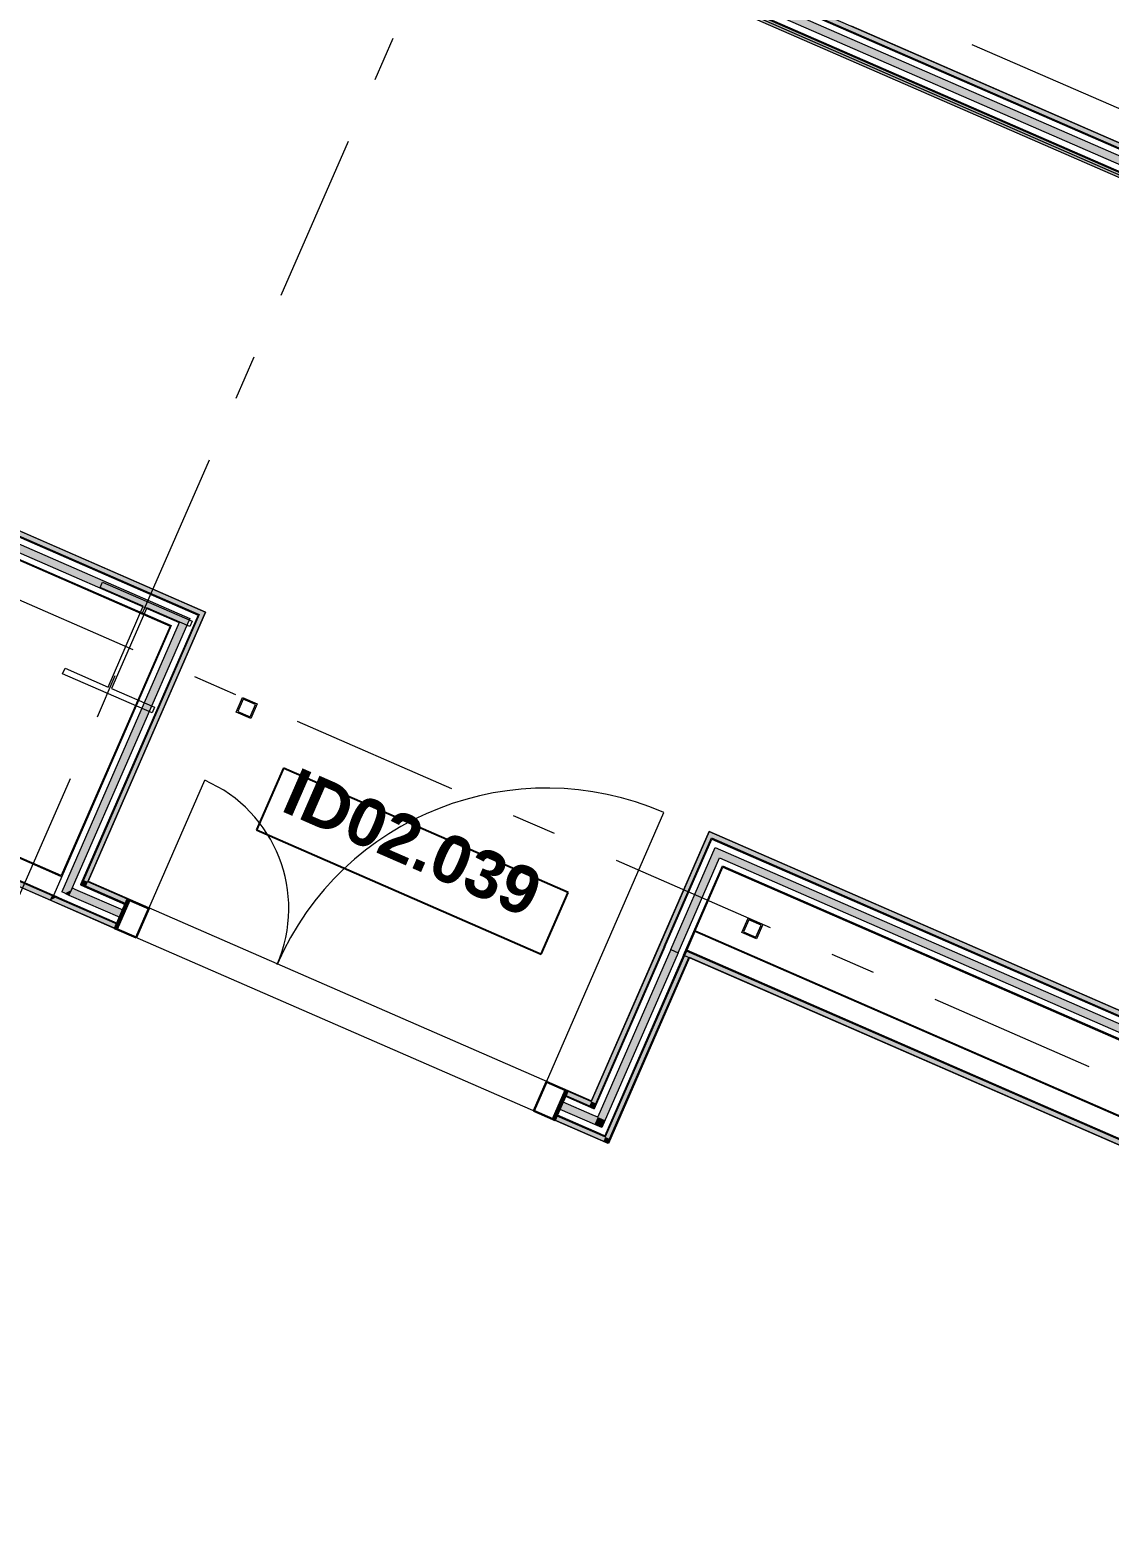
# Model space of a CAD drawing. Header units: millimetres. Extents: x -50172 to 90294, y -80883 to 956680.
# Drawn here: x -503 to 2893, y -39328 to -34646 of the extents above; entities that cross this region are included whole.
import ezdxf
from ezdxf.enums import TextEntityAlignment as Align

# ---------------------------------------------------------------- set-up
doc = ezdxf.new("R2010")
doc.units = ezdxf.units.MM
doc.header["$MEASUREMENT"] = 0
doc.linetypes.add('Double Dashed', pattern=[1093.611073, 529.166651, -211.666656, 141.111112, -211.666656])
for name, color, linetype in [('A-25-M_Wall_Int', 7, 'Continuous'), ('COLUMN.IFC Import', 7, 'Continuous'), ('New_A-05-M_Gross_Int_Circulation', 7, 'Continuous'), ('New_A-15-MG_Structural_Grid_Phase_2', 7, 'Continuous'), ('New_A-25-M_Wall_Int', 7, 'Continuous'), ('New_A-35-M_FFE-Zone', 7, 'Continuous'), ('New_ArchiCAD Door Markers', 7, 'Continuous'), ('New_ArchiCAD Doors', 7, 'Continuous')]:
    doc.layers.add(name, color=color, linetype=linetype)
for name, color, linetype, lineweight in [('A-25-M_Wall_Int_Pen_No__1', 7, 'Continuous', 13), ('COLUMN.IFC Import_Pen_No__2', 8, 'Continuous', 15), ('New_A-25-M_Wall_Int_Pen_No__1', 7, 'Continuous', 13), ('New_ArchiCAD Door Markers_Pen_No__1', 7, 'Continuous', 13), ('New_ArchiCAD Door Markers_Pen_No__5', 7, 'Continuous', 25), ('New_ArchiCAD Doors_Pen_No__1', 7, 'Continuous', 13), ('New_ArchiCAD Zone Stamps_Pen_No__9', 7, 'Continuous', 13)]:
    doc.layers.add(name, color=color, linetype=linetype, lineweight=lineweight)
for name, color, linetype, lineweight, true_color in [('A-25-M_Wall_Int_Pen_No__107', 7, 'Continuous', 15, 0xa6a6a6), ('New_A-05-M_Gross_Int_Circulation_Pen_No__74', 7, 'Continuous', 20, 0x606060), ('New_A-15-MG_Structural_Grid_Phase_2_Pen_No__222', 7, 'Continuous', 13, 0x65af33), ('New_A-25-M_Wall_Int_Pen_No__107', 7, 'Continuous', 15, 0xa6a6a6), ('New_A-35-M_FFE-Zone_Pen_No__74', 7, 'Continuous', 20, 0x606060), ('New_ArchiCAD Doors_Pen_No__43', 7, 'Continuous', 30, 0x444444), ('New_ArchiCAD Doors_Pen_No__63', 7, 'Continuous', 20, 0x606060)]:
    doc.layers.add(name, color=color, linetype=linetype, lineweight=lineweight, true_color=true_color)
doc.styles.add('GENERATED_STYLE_1', font='')
doc.styles.add('GENERATED_STYLE_2', font='')
doc.styles.add('GENERATED_STYLE_3', font='')
doc.styles.add('GENERATED_STYLE_4', font='')
doc.styles.get('GENERATED_STYLE_1').set_extended_font_data('Swis721 BT', bold=True)
doc.styles.get('GENERATED_STYLE_2').set_extended_font_data('Arial', bold=True)
doc.styles.get('GENERATED_STYLE_3').set_extended_font_data('Arial')
doc.styles.get('GENERATED_STYLE_4').set_extended_font_data('Swis721 BT')

# ---------------------------------------------------------------- blocks, each defined once
blk = doc.blocks.new('Pooled Computer Lab_INB 2305_14_1', base_point=(6365.2, -45053))
at = {"layer": 'New_A-35-M_FFE-Zone_Pen_No__74', "linetype": 'Continuous'}
for p, q in [((1317.3, -38149.4), (-927.2, -37170.7)), ((1572.2, -37564.8), (1317.3, -38149.4)), ((5219.9, -39155.3), (1572.2, -37564.8))]:
    blk.add_line(p, q, dxfattribs=at)
at = {"layer": 'New_ArchiCAD Zone Stamps_Pen_No__9'}
for tag, height, style, p in [('ROOM_NAME', 250, 'GENERATED_STYLE_2', (5192, -43344.9)), ('zoneNameLine2', 250, 'GENERATED_STYLE_2', (5003.5, -43777.1)), ('ROOM_NUMBER', 200, 'GENERATED_STYLE_3', (4815.1, -44197.8)), ('measuredAreaCode', 200, 'GENERATED_STYLE_3', (4658.1, -44557.9)), ('DUMMY_649', 200, 'GENERATED_STYLE_3', (4965.5, -44691.9)), ('DUMMY_650', 200, 'GENERATED_STYLE_3', (5594.6, -44966.3)), ('DUMMY_651', 133.3, 'GENERATED_STYLE_3', (5873.9, -45072.8))]:
    blk.add_attdef(tag, text='', height=height, rotation=336.4404, dxfattribs=dict(at, style=style)).set_placement(p, align=Align.TOP_LEFT)
blk = doc.blocks.new('Corridor 01- Second_INB 2350_15_1', base_point=(8528.9, -39020.1))
at = {"layer": 'New_A-05-M_Gross_Int_Circulation_Pen_No__74', "linetype": 'Continuous'}
for p, q in [((15105.3, -40414), (-6217.1, -31116.4)), ((-703.6, -36149), (50.4, -36477.8)), ((50.4, -36477.8), (-104.7, -36833.5)), ((-104.7, -36833.5), (-318.9, -37324.7)), ((1264.5, -38015.2), (1633.9, -37168.2)), ((1633.9, -37168.2), (14142.3, -42622.5)), ((-318.9, -37324.7), (1264.5, -38015.2))]:
    blk.add_line(p, q, dxfattribs=at)
at = {"layer": 'New_ArchiCAD Zone Stamps_Pen_No__9'}
for tag, height, style, p in [('ROOM_NAME', 250, 'GENERATED_STYLE_2', (7477.6, -37365.2)), ('zoneNameLine2', 250, 'GENERATED_STYLE_2', (7289.2, -37797.4)), ('ROOM_NUMBER', 200, 'GENERATED_STYLE_3', (7100.8, -38218.1)), ('measuredAreaCode', 200, 'GENERATED_STYLE_3', (6943.7, -38578.2)), ('ROOM_HOLES_PRM', 200, 'GENERATED_STYLE_3', (7251.1, -38712.2)), ('DUMMY_649', 200, 'GENERATED_STYLE_3', (7740.5, -38925.6)), ('DUMMY_650', 133.3, 'GENERATED_STYLE_3', (8019.8, -39032.1))]:
    blk.add_attdef(tag, text='', height=height, rotation=336.4404, dxfattribs=dict(at, style=style)).set_placement(p, align=Align.TOP_LEFT)
blk = doc.blocks.new('Research Area_ member of academic staff_INB 2306_16_1', base_point=(5896.8, -30607.2))
at = {"layer": 'New_A-35-M_FFE-Zone_Pen_No__74', "linetype": 'Continuous'}
blk.add_line((2081.4, -34633.8), (5913.2, -36304.7), dxfattribs=at)
at = {"layer": 'New_ArchiCAD Zone Stamps_Pen_No__9'}
for tag, height, style, p in [('zoneNameLine2', 250, 'GENERATED_STYLE_2', (4497, -33436.6)), ('ROOM_NAME', 250, 'GENERATED_STYLE_2', (4064.8, -33248.1)), ('DUMMY_650', 200, 'GENERATED_STYLE_3', (5636.6, -32973.9)), ('measuredAreaCode', 200, 'GENERATED_STYLE_3', (5289.2, -33770.6)), ('ROOM_NUMBER', 200, 'GENERATED_STYLE_3', (4929.1, -33613.6)), ('DUMMY_651', 133.3, 'GENERATED_STYLE_3', (5758.4, -32679.3)), ('DUMMY_649', 200, 'GENERATED_STYLE_3', (5423.2, -33463.2))]:
    blk.add_attdef(tag, text='', height=height, rotation=66.4404, dxfattribs=dict(at, style=style)).set_placement(p, align=Align.TOP_LEFT)
blk = doc.blocks.new('*X485')
at = {"layer": 'New_A-25-M_Wall_Int_Pen_No__107', "linetype": 'Continuous'}
blk.add_hatch(color=256, dxfattribs=at).paths.add_polyline_path([(-87.6, -33728.5), (-97.6, -33751.5), (3986.2, -35532.2), (3996.2, -35509.3)])
blk = doc.blocks.new('Wall_125_1', base_point=(-6271.7, -30991.6))
at = {"layer": 'New_A-25-M_Wall_Int_Pen_No__107', "linetype": 'Continuous', "lineweight": 0, "true_color": 0x535353}
for points in [[(-78.8, -33708.4), (-80, -33711.1), (4003.8, -35491.9), (4005, -35489.1)], [(-105.6, -33769.8), (-106.8, -33772.5), (3977, -35553.3), (3978.2, -35550.5)]]:
    blk.add_hatch(color=251, dxfattribs=at).paths.add_polyline_path(points)
at = {"layer": 'New_A-25-M_Wall_Int_Pen_No__107', "linetype": 'Continuous'}
for points in [[(-106.8, -33772.5), (-112.8, -33786.3), (3971, -35567), (3977, -35553.3)], [(1350.6, -34315.3), (1344.6, -34329.1), (4005, -35489.1), (4011, -35475.4)]]:
    blk.add_hatch(color=256, dxfattribs=at).paths.add_polyline_path(points)
at = {"layer": 'New_A-25-M_Wall_Int_Pen_No__1', "linetype": 'Continuous'}
for p, q in [((-80, -33711.1), (4003.8, -35491.9)), ((-97.6, -33751.5), (3986.2, -35532.2)), ((-87.6, -33728.5), (3996.2, -35509.3)), ((-106.8, -33772.5), (3977, -35553.3)), ((-105.6, -33769.8), (3978.2, -35550.5)), ((1344.6, -34329.1), (4005, -35489.1))]:
    blk.add_line(p, q, dxfattribs=at)
at = {"layer": 'New_A-25-M_Wall_Int_Pen_No__1', "linetype": 'Continuous', "flags": 128}
for points in [[(-112.8, -33786.3), (3971, -35567)], [(4011, -35475.4), (1350.6, -34315.3)]]:
    blk.add_lwpolyline(points, dxfattribs=at)
at = {"layer": 'New_A-25-M_Wall_Int', "color": 250, "lineweight": 50, "true_color": 0x2a2a2a}
blk.add_blockref('*X485', (0, 0), dxfattribs=at)
blk = doc.blocks.new('*X554')
at = {"layer": 'New_A-25-M_Wall_Int_Pen_No__107', "linetype": 'Continuous'}
blk.add_hatch(color=256, dxfattribs=at).paths.add_polyline_path([(-372.4, -37352.4), (-392.8, -37362.3), (-379.3, -37368.2)])
blk = doc.blocks.new('*X555')
at = {"layer": 'New_A-25-M_Wall_Int_Pen_No__107', "linetype": 'Continuous'}
blk.add_hatch(color=256, dxfattribs=at).paths.add_polyline_path([(-379.3, -37368.2), (-219.7, -37437.8), (-209.7, -37414.9), (-363.3, -37347.9), (-372.4, -37352.4)])
blk = doc.blocks.new('*X556')
at = {"layer": 'New_A-25-M_Wall_Int_Pen_No__107', "linetype": 'Continuous'}
blk.add_hatch(color=256, dxfattribs=at).paths.add_polyline_path([(1164.5, -38041.4), (1273.8, -38089), (1283.4, -38067), (1282.9, -38065.7), (1174.5, -38018.5)])
blk = doc.blocks.new('*X557')
at = {"layer": 'New_A-25-M_Wall_Int_Pen_No__107', "linetype": 'Continuous'}
blk.add_hatch(color=256, dxfattribs=at).paths.add_polyline_path([(1273.8, -38089), (1295.8, -38098.6), (1283.4, -38067)])
blk = doc.blocks.new('Double Door Asymmetric 19_11')
at = {"layer": 'New_ArchiCAD Doors_Pen_No__1', "linetype": 'Continuous'}
for p, q in [((-755, 0), (-755, -15)), ((755, 0), (755, -15)), ((-755, -15), (-755, -18)), ((-755, -18), (-755, -37)), ((-755, -37), (-755, -62)), ((755, -15), (755, -18)), ((755, -18), (755, -37)), ((755, -37), (755, -62)), ((-755, -62), (-755, -82)), ((-755, -82), (-755, -85)), ((-755, -85), (-755, -100)), ((755, -62), (755, -82)), ((755, -82), (755, -85)), ((755, -85), (755, -100))]:
    blk.add_line(p, q, dxfattribs=at)
at = {"layer": 'New_ArchiCAD Doors_Pen_No__43', "linetype": 'Continuous'}
for p, q in [((-748, 0), (-755, 0)), ((-755, 0), (-755, -100)), ((-682, 0), (-748, 0)), ((-748, 0), (-748, -100)), ((-682, -100), (-682, 0)), ((748, 0), (682, 0)), ((682, 0), (682, -100)), ((748, 0), (755, 0)), ((748, -100), (748, 0)), ((755, 0), (755, -100)), ((-748, -100), (-755, -100)), ((-748, -100), (-682, -100)), ((682, -100), (748, -100)), ((748, -100), (755, -100))]:
    blk.add_line(p, q, dxfattribs=at)
at = {"layer": 'New_ArchiCAD Doors_Pen_No__63', "linetype": 'Continuous'}
for p, q in [((682, 0), (682, 924)), ((-682, 0), (-682, 440))]:
    blk.add_line(p, q, dxfattribs=at)
for centre, radius, start, end in [((682, 0), 924, 90, 180), ((-682, 0), 440, 0, 90)]:
    blk.add_arc(centre, radius, start, end, dxfattribs=at)
blk = doc.blocks.new('Door Stamp 17_19')
at = {"layer": 'New_ArchiCAD Door Markers_Pen_No__5', "linetype": 'Continuous'}
for p, q in [((470.6, -461.8), (-506.5, -461.8)), ((-506.5, -461.8), (-506.5, -673.5)), ((470.6, -461.8), (-506.5, -461.8)), ((470.6, -673.5), (470.6, -461.8)), ((-506.5, -673.5), (470.6, -673.5))]:
    blk.add_line(p, q, dxfattribs=at)
at = {"layer": 'New_ArchiCAD Door Markers_Pen_No__1', "style": 'GENERATED_STYLE_1'}
blk.add_attdef('AC_WIDO_ID', text='', height=150, rotation=180, dxfattribs=at).set_placement((411.8, -417), align=Align.BOTTOM_LEFT)
blk = doc.blocks.new('Wall_160_1', base_point=(1223.8, -38108.7))
at = {"layer": 'New_A-25-M_Wall_Int_Pen_No__107', "linetype": 'Continuous', "lineweight": 0, "true_color": 0x535353}
for points in [[(-340.5, -37336.7), (-340.9, -37336.9), (-340.6, -37337.1)], [(-340.6, -37337.1), (-202.1, -37397.5), (-200.9, -37394.7), (-337.4, -37335.2), (-340.5, -37336.7)], [(-416.4, -37373.9), (-419.9, -37375.6), (-228.9, -37458.9), (-227.7, -37456.2)], [(1183.3, -37998.3), (1182.1, -38001), (1270.3, -38039.5), (1271.5, -38036.8)], [(1155.3, -38062.5), (1304.9, -38127.7), (1306.1, -38125), (1156.5, -38059.7)], [(1270.3, -38039.5), (1273, -38040.7), (1271.5, -38036.8)], [(1304.9, -38127.7), (1307.7, -38128.9), (1306.1, -38125)]]:
    blk.add_hatch(color=251, dxfattribs=at).paths.add_polyline_path(points)
at = {"layer": 'New_A-25-M_Wall_Int_Pen_No__107', "linetype": 'Continuous'}
for points in [[(-319.7, -37326.6), (-337.4, -37335.2), (-325.7, -37340.3)], [(-319.7, -37326.6), (-325.7, -37340.3), (-200.9, -37394.7), (-194.9, -37381)], [(-437.6, -37384.3), (-234.8, -37472.7), (-228.9, -37458.9), (-419.9, -37375.6)], [(1189.3, -37984.5), (1183.3, -37998.3), (1257.7, -38030.8), (1263.7, -38017)], [(1257.7, -38030.8), (1271.5, -38036.8), (1263.7, -38017)], [(1155.3, -38062.5), (1149.3, -38076.2), (1301.7, -38142.7), (1307.7, -38128.9)], [(1301.7, -38142.7), (1315.4, -38148.6), (1307.7, -38128.9)]]:
    blk.add_hatch(color=256, dxfattribs=at).paths.add_polyline_path(points)
at = {"layer": 'New_A-25-M_Wall_Int_Pen_No__1', "linetype": 'Continuous'}
for p, q in [((-392.8, -37362.3), (-379.3, -37368.2)), ((-372.4, -37352.4), (-379.3, -37368.2)), ((-363.3, -37347.9), (-351, -37353.3)), ((-351, -37353.3), (-209.7, -37414.9)), ((-340.9, -37336.9), (-340.6, -37337.1)), ((-340.6, -37337.1), (-202.1, -37397.5)), ((-337.4, -37335.2), (-325.7, -37340.3)), ((-325.7, -37340.3), (-200.9, -37394.7)), ((-419.9, -37375.6), (-228.9, -37458.9)), ((-416.4, -37373.9), (-410.2, -37376.5)), ((-410.2, -37376.5), (-227.7, -37456.2)), ((-379.3, -37368.2), (-219.7, -37437.8)), ((-202.1, -37397.5), (-209.7, -37414.9)), ((-200.9, -37394.7), (-202.1, -37397.5)), ((-194.9, -37381), (-200.9, -37394.7)), ((-228.9, -37458.9), (-234.8, -37472.7)), ((-227.7, -37456.2), (-228.9, -37458.9)), ((-219.7, -37437.8), (-227.7, -37456.2)), ((-209.7, -37414.9), (-219.7, -37437.8)), ((1174.5, -38018.5), (1164.5, -38041.4)), ((1182.1, -38001), (1174.5, -38018.5)), ((1174.5, -38018.5), (1265.4, -38058.1)), ((1183.3, -37998.3), (1182.1, -38001)), ((1182.1, -38001), (1270.3, -38039.5)), ((1189.3, -37984.5), (1183.3, -37998.3)), ((1183.3, -37998.3), (1257.7, -38030.8)), ((1155.3, -38062.5), (1149.3, -38076.2)), ((1156.5, -38059.7), (1155.3, -38062.5)), ((1155.3, -38062.5), (1304.9, -38127.7)), ((1164.5, -38041.4), (1156.5, -38059.7)), ((1156.5, -38059.7), (1288.7, -38117.4)), ((1164.5, -38041.4), (1273.8, -38089)), ((1257.7, -38030.8), (1271.5, -38036.8)), ((1265.4, -38058.1), (1282.9, -38065.7)), ((1270.3, -38039.5), (1273, -38040.7)), ((1273.8, -38089), (1295.8, -38098.6)), ((1288.7, -38117.4), (1306.1, -38125)), ((1304.9, -38127.7), (1307.7, -38128.9))]:
    blk.add_line(p, q, dxfattribs=at)
at = {"layer": 'New_A-25-M_Wall_Int_Pen_No__1', "linetype": 'Continuous', "flags": 128}
for points in [[(-194.9, -37381), (-319.7, -37326.6)], [(-437.6, -37384.3), (-234.8, -37472.7)], [(1263.7, -38017), (1189.3, -37984.5)], [(1149.3, -38076.2), (1315.4, -38148.6)]]:
    blk.add_lwpolyline(points, dxfattribs=at)
at = {"layer": 'New_A-25-M_Wall_Int', "color": 250, "lineweight": 50, "true_color": 0x2a2a2a}
for name in ['*X554', '*X555', '*X556', '*X557']:
    blk.add_blockref(name, (0, 0), dxfattribs=at)
at = {"layer": 'New_ArchiCAD Door Markers'}
ref = blk.add_blockref('Door Stamp 17_19', (457.2, -37774.4), dxfattribs=dict(at, rotation=156.4404115839911))
ref.add_attrib('AC_WIDO_ID', 'ID02.039', dxfattribs={"layer": 'New_ArchiCAD Door Markers_Pen_No__1', "color": 7, "height": 150, "rotation": 336.4404, "style": 'GENERATED_STYLE_1'}).set_placement((264.4, -37142.4), align=Align.BOTTOM_LEFT)
at = {"layer": 'New_ArchiCAD Doors', "color": 251, "linetype": 'Continuous', "lineweight": 20, "true_color": 0x606060, "zscale": 1000, "rotation": 336.4404115839911}
blk.add_blockref('Double Door Asymmetric 19_11', (497.2, -37682.8), dxfattribs=at)
blk = doc.blocks.new('*X560')
at = {"layer": 'New_A-25-M_Wall_Int_Pen_No__107', "linetype": 'Continuous'}
blk.add_hatch(color=256, dxfattribs=at).paths.add_polyline_path([(1282.9, -38065.7), (1283.4, -38067), (1283.8, -38066.1)])
blk = doc.blocks.new('*X561')
at = {"layer": 'New_A-25-M_Wall_Int_Pen_No__107', "linetype": 'Continuous'}
blk.add_hatch(color=256, dxfattribs=at).paths.add_polyline_path([(1306.7, -38076.1), (1536.5, -37549.2), (1513.5, -37539.2), (1283.8, -38066.1)])
blk = doc.blocks.new('*X562')
at = {"layer": 'New_A-25-M_Wall_Int_Pen_No__107', "linetype": 'Continuous'}
blk.add_hatch(color=256, dxfattribs=at).paths.add_polyline_path([(1296.7, -38099), (1306.7, -38076.1), (1283.8, -38066.1), (1283.4, -38067), (1295.8, -38098.6)])
blk = doc.blocks.new('Wall_161_1', base_point=(1223.8, -38108.7))
at = {"layer": 'New_A-25-M_Wall_Int_Pen_No__107', "linetype": 'Continuous'}
for points in [[(1277.5, -38023), (1492.5, -37530), (1478.7, -37524), (1263.7, -38017)], [(1321.4, -38134.9), (1570.4, -37564), (1556.6, -37558), (1307.7, -38128.9)], [(1277.5, -38023), (1263.7, -38017), (1271.5, -38036.8)], [(1321.4, -38134.9), (1307.7, -38128.9), (1315.4, -38148.6)]]:
    blk.add_hatch(color=256, dxfattribs=at).paths.add_polyline_path(points)
at = {"layer": 'New_A-25-M_Wall_Int_Pen_No__107', "linetype": 'Continuous', "lineweight": 0, "true_color": 0x535353}
for points in [[(1274.2, -38038), (1495.2, -37531.2), (1492.5, -37530), (1271.5, -38036.8)], [(1308.9, -38126.2), (1556.6, -37558), (1553.9, -37556.8), (1306.1, -38125)], [(1274.2, -38038), (1271.5, -38036.8), (1273, -38040.7)], [(1308.9, -38126.2), (1306.1, -38125), (1307.7, -38128.9)]]:
    blk.add_hatch(color=251, dxfattribs=at).paths.add_polyline_path(points)
at = {"layer": 'New_A-25-M_Wall_Int_Pen_No__1', "linetype": 'Continuous'}
for p, q in [((1492.5, -37530), (1271.5, -38036.8)), ((1495.2, -37531.2), (1273, -38040.7)), ((1513.5, -37539.2), (1283.8, -38066.1)), ((1536.5, -37549.2), (1296.7, -38099)), ((1553.9, -37556.8), (1306.1, -38125)), ((1556.6, -37558), (1307.7, -38128.9)), ((1283.8, -38066.1), (1282.9, -38065.7)), ((1296.7, -38099), (1295.8, -38098.6))]:
    blk.add_line(p, q, dxfattribs=at)
at = {"layer": 'New_A-25-M_Wall_Int_Pen_No__1', "linetype": 'Continuous', "flags": 128}
for points in [[(1478.7, -37524), (1263.7, -38017)], [(1513.5, -37539.2), (1536.5, -37549.2)], [(1321.4, -38134.9), (1570.4, -37564)], [(1556.6, -37558), (1570.4, -37564)], [(1315.4, -38148.6), (1321.4, -38134.9)]]:
    blk.add_lwpolyline(points, dxfattribs=at)
at = {"layer": 'New_A-25-M_Wall_Int', "color": 250, "lineweight": 50, "true_color": 0x2a2a2a}
for name in ['*X561', '*X560', '*X562']:
    blk.add_blockref(name, (0, 0), dxfattribs=at)
blk = doc.blocks.new('*X627')
at = {"layer": 'New_A-25-M_Wall_Int_Pen_No__107', "linetype": 'Continuous'}
blk.add_hatch(color=256, dxfattribs=at).paths.add_polyline_path([(-392.8, -37362.3), (-372.4, -37352.4), (0.4, -36497.4), (-32.5, -36510.3), (-402.2, -37358.2)])
blk = doc.blocks.new('*X628')
at = {"layer": 'New_A-25-M_Wall_Int_Pen_No__107', "linetype": 'Continuous'}
blk.add_hatch(color=256, dxfattribs=at).paths.add_polyline_path([(-369.3, -37345.3), (-372.4, -37352.4), (-363.3, -37347.9)])
blk = doc.blocks.new('Wall_217_1', base_point=(50.4, -36477.8))
at = {"layer": 'A-25-M_Wall_Int_Pen_No__107', "linetype": 'Continuous', "lineweight": 0, "true_color": 0x535353}
for points in [[(-402, -37310.3), (-400.8, -37307.5), (-403.6, -37306.3), (-404.8, -37309.1)], [(-428.8, -37371.7), (-427.6, -37369), (-430.4, -37367.8), (-431.6, -37370.5)]]:
    blk.add_hatch(color=251, dxfattribs=at).paths.add_polyline_path(points)
at = {"layer": 'New_A-25-M_Wall_Int_Pen_No__107', "linetype": 'Continuous', "lineweight": 0, "true_color": 0x535353}
for points in [[(-400.8, -37307.5), (-57.5, -36520.1), (-61.5, -36521.7), (-403.6, -37306.3)], [(-339.4, -37334.3), (30.7, -36485.5), (26.7, -36487.1), (-342.2, -37333.1)], [(-340.9, -37336.9), (-340.5, -37336.7), (-339.4, -37334.3), (-342.2, -37333.1), (-343.4, -37335.9)], [(-339.4, -37334.3), (-340.5, -37336.7), (-337.4, -37335.2)], [(-419.9, -37375.6), (-416.4, -37373.9), (-427.6, -37369), (-428.8, -37371.7)]]:
    blk.add_hatch(color=251, dxfattribs=at).paths.add_polyline_path(points)
at = {"layer": 'New_A-25-M_Wall_Int_Pen_No__107', "linetype": 'Continuous'}
for points in [[(-319.7, -37326.6), (50.4, -36477.8), (30.7, -36485.5), (-333.4, -37320.6)], [(-339.4, -37334.3), (-337.4, -37335.2), (-319.7, -37326.6), (-333.4, -37320.6)], [(-437.6, -37384.3), (-433.4, -37382.2), (-428.8, -37371.7), (-431.6, -37370.5)], [(-428.8, -37371.7), (-433.4, -37382.2), (-419.9, -37375.6)]]:
    blk.add_hatch(color=256, dxfattribs=at).paths.add_polyline_path(points)
at = {"layer": 'A-25-M_Wall_Int_Pen_No__1', "linetype": 'Continuous'}
for p, q in [((-404.8, -37309.1), (-402, -37310.3)), ((-430.4, -37367.8), (-427.6, -37369))]:
    blk.add_line(p, q, dxfattribs=at)
at = {"layer": 'New_A-25-M_Wall_Int_Pen_No__1', "linetype": 'Continuous'}
for p, q in [((-57.5, -36520.1), (-419.6, -37350.6)), ((-32.5, -36510.3), (-402.2, -37358.2)), ((0.4, -36497.4), (-361.7, -37327.9)), ((26.7, -36487.1), (-342.2, -37333.1)), ((30.7, -36485.5), (-333.4, -37320.6)), ((-419.6, -37350.6), (-427.6, -37369)), ((-392.8, -37362.3), (-402.2, -37358.2)), ((-369.3, -37345.3), (-372.4, -37352.4)), ((-361.7, -37327.9), (-369.3, -37345.3)), ((-363.3, -37347.9), (-369.3, -37345.3)), ((-342.2, -37333.1), (-343.4, -37335.9)), ((-340.9, -37336.9), (-343.4, -37335.9)), ((-333.4, -37320.6), (-339.4, -37334.3)), ((-337.4, -37335.2), (-339.4, -37334.3)), ((-428.8, -37371.7), (-431.6, -37370.5)), ((-419.9, -37375.6), (-428.8, -37371.7)), ((-416.4, -37373.9), (-427.6, -37369))]:
    blk.add_line(p, q, dxfattribs=at)
at = {"layer": 'New_A-25-M_Wall_Int_Pen_No__1', "linetype": 'Continuous', "flags": 128}
for points in [[(-61.5, -36521.7), (-403.6, -37306.3)], [(-319.7, -37326.6), (50.4, -36477.8)], [(-437.6, -37384.3), (-431.6, -37370.5)]]:
    blk.add_lwpolyline(points, dxfattribs=at)
at = {"layer": 'New_A-25-M_Wall_Int', "color": 250, "lineweight": 50, "true_color": 0x2a2a2a}
for name in ['*X627', '*X628']:
    blk.add_blockref(name, (0, 0), dxfattribs=at)
blk = doc.blocks.new('Wall_218_1', base_point=(1478.7, -37524))
at = {"layer": 'New_A-25-M_Wall_Int_Pen_No__107', "linetype": 'Continuous', "lineweight": 0, "true_color": 0x535353}
for points in [[(13943.3, -42866.4), (1590.6, -37480.1), (1589.4, -37482.8), (13942.1, -42869.2)], [(13916.5, -42927.8), (1563.8, -37541.5), (1562.6, -37544.2), (13915.3, -42930.6)]]:
    blk.add_hatch(color=251, dxfattribs=at).paths.add_polyline_path(points)
at = {"layer": 'New_A-25-M_Wall_Int_Pen_No__107', "linetype": 'Continuous'}
blk.add_hatch(color=256, dxfattribs=at).paths.add_polyline_path([(13915.3, -42930.6), (1562.6, -37544.2), (1556.6, -37558), (13909.3, -42944.3)])
at = {"layer": 'New_A-25-M_Wall_Int_Pen_No__1', "linetype": 'Continuous'}
for p, q in [((13942.1, -42869.2), (1589.4, -37482.8)), ((13915.3, -42930.6), (1562.6, -37544.2)), ((13916.5, -42927.8), (1563.8, -37541.5))]:
    blk.add_line(p, q, dxfattribs=at)
at = {"layer": 'New_A-25-M_Wall_Int_Pen_No__1', "linetype": 'Continuous', "flags": 128}
for points in [[(1589.4, -37482.8), (1563.8, -37541.5)], [(13943.3, -42866.4), (1590.6, -37480.1)], [(1562.6, -37544.2), (1556.6, -37558)], [(1556.6, -37558), (13909.3, -42944.3)]]:
    blk.add_lwpolyline(points, dxfattribs=at)
blk = doc.blocks.new('*X717')
at = {"layer": 'New_A-25-M_Wall_Int_Pen_No__107', "linetype": 'Continuous'}
blk.add_hatch(color=256, dxfattribs=at).paths.add_polyline_path([(1666.4, -37251.1), (14059.4, -42655.1), (14092.3, -42642.2), (1653.5, -37218.2)])
blk = doc.blocks.new('Wall_274_1', base_point=(1633.9, -37168.2))
at = {"layer": 'New_A-25-M_Wall_Int_Pen_No__107', "linetype": 'Continuous'}
blk.add_hatch(color=256, dxfattribs=at).paths.add_polyline_path([(1641.6, -37187.9), (14122.6, -42630.3), (14142.3, -42622.5), (1633.9, -37168.2)])
at = {"layer": 'New_A-25-M_Wall_Int_Pen_No__107', "linetype": 'Continuous', "lineweight": 0, "true_color": 0x535353}
for points in [[(1643.2, -37191.9), (14118.6, -42631.8), (14122.6, -42630.3), (1641.6, -37187.9)], [(1677.8, -37280.1), (14030.4, -42666.5), (14034.4, -42664.9), (1676.3, -37276.1)]]:
    blk.add_hatch(color=251, dxfattribs=at).paths.add_polyline_path(points)
at = {"layer": 'New_A-25-M_Wall_Int_Pen_No__1', "linetype": 'Continuous'}
for p, q in [((1641.6, -37187.9), (14122.6, -42630.3)), ((1643.2, -37191.9), (14118.6, -42631.8)), ((1653.5, -37218.2), (14092.3, -42642.2)), ((1666.4, -37251.1), (14059.4, -42655.1)), ((1676.3, -37276.1), (14034.4, -42664.9))]:
    blk.add_line(p, q, dxfattribs=at)
at = {"layer": 'New_A-25-M_Wall_Int_Pen_No__1', "linetype": 'Continuous', "flags": 128}
for points in [[(14142.3, -42622.5), (1633.9, -37168.2)], [(1677.8, -37280.1), (14030.4, -42666.5)]]:
    blk.add_lwpolyline(points, dxfattribs=at)
at = {"layer": 'New_A-25-M_Wall_Int', "color": 250, "lineweight": 50, "true_color": 0x2a2a2a}
blk.add_blockref('*X717', (0, 0), dxfattribs=at)
blk = doc.blocks.new('*X719')
at = {"layer": 'New_A-25-M_Wall_Int_Pen_No__107', "linetype": 'Continuous'}
blk.add_hatch(color=256, dxfattribs=at).paths.add_polyline_path([(1536.5, -37549.2), (1666.4, -37251.1), (1653.5, -37218.2), (1513.5, -37539.2)])
blk = doc.blocks.new('Wall_275_1', base_point=(1478.7, -37524))
at = {"layer": 'New_A-25-M_Wall_Int_Pen_No__107', "linetype": 'Continuous'}
blk.add_hatch(color=256, dxfattribs=at).paths.add_polyline_path([(1492.5, -37530), (1641.6, -37187.9), (1633.9, -37168.2), (1478.7, -37524)])
at = {"layer": 'New_A-25-M_Wall_Int_Pen_No__107', "linetype": 'Continuous', "lineweight": 0, "true_color": 0x535353}
for points in [[(1495.2, -37531.2), (1643.2, -37191.9), (1641.6, -37187.9), (1492.5, -37530)], [(1556.6, -37558), (1677.8, -37280.1), (1676.3, -37276.1), (1553.9, -37556.8)]]:
    blk.add_hatch(color=251, dxfattribs=at).paths.add_polyline_path(points)
at = {"layer": 'New_A-25-M_Wall_Int_Pen_No__1', "linetype": 'Continuous'}
for p, q in [((1492.5, -37530), (1641.6, -37187.9)), ((1495.2, -37531.2), (1643.2, -37191.9)), ((1513.5, -37539.2), (1653.5, -37218.2)), ((1536.5, -37549.2), (1666.4, -37251.1)), ((1553.9, -37556.8), (1676.3, -37276.1))]:
    blk.add_line(p, q, dxfattribs=at)
at = {"layer": 'New_A-25-M_Wall_Int_Pen_No__1', "linetype": 'Continuous', "flags": 128}
for points in [[(1633.9, -37168.2), (1478.7, -37524)], [(1590.6, -37480.1), (1677.8, -37280.1)], [(1563.8, -37541.5), (1589.4, -37482.8)], [(1513.5, -37539.2), (1536.5, -37549.2)], [(1556.6, -37558), (1562.6, -37544.2)]]:
    blk.add_lwpolyline(points, dxfattribs=at)
at = {"layer": 'New_A-25-M_Wall_Int', "color": 250, "lineweight": 50, "true_color": 0x2a2a2a}
blk.add_blockref('*X719', (0, 0), dxfattribs=at)
blk = doc.blocks.new('Wall_278_1', base_point=(-359.7, -37418.2))
at = {"layer": 'A-25-M_Wall_Int_Pen_No__107', "linetype": 'Continuous', "lineweight": 0, "true_color": 0x535353}
for points in [[(-403.6, -37306.3), (-923.9, -37079.5), (-925.1, -37082.2), (-404.8, -37309.1)], [(-430.4, -37367.8), (-950.7, -37140.9), (-951.9, -37143.6), (-431.6, -37370.5)]]:
    blk.add_hatch(color=251, dxfattribs=at).paths.add_polyline_path(points)
at = {"layer": 'A-25-M_Wall_Int_Pen_No__107', "linetype": 'Continuous'}
blk.add_hatch(color=256, dxfattribs=at).paths.add_polyline_path([(-431.6, -37370.5), (-951.9, -37143.6), (-957.8, -37157.4), (-437.6, -37384.3)])
at = {"layer": 'A-25-M_Wall_Int_Pen_No__1', "linetype": 'Continuous'}
for p, q in [((-404.8, -37309.1), (-925.1, -37082.2)), ((-431.6, -37370.5), (-951.9, -37143.6)), ((-430.4, -37367.8), (-950.7, -37140.9))]:
    blk.add_line(p, q, dxfattribs=at)
at = {"layer": 'A-25-M_Wall_Int_Pen_No__1', "linetype": 'Continuous', "flags": 128}
for points in [[(-403.6, -37306.3), (-923.9, -37079.5)], [(-957.8, -37157.4), (-437.6, -37384.3)], [(-431.6, -37370.5), (-437.6, -37384.3)]]:
    blk.add_lwpolyline(points, dxfattribs=at)
blk = doc.blocks.new('*X933')
at = {"layer": 'A-25-M_Wall_Int_Pen_No__107', "linetype": 'Continuous'}
blk.add_hatch(color=256, dxfattribs=at).paths.add_polyline_path([(-715, -36212.7), (-32.5, -36510.3), (0.4, -36497.4), (-705, -36189.8)])
blk = doc.blocks.new('Wall_422_1', base_point=(50.4, -36477.8))
at = {"layer": 'A-25-M_Wall_Int_Pen_No__107', "linetype": 'Continuous', "lineweight": 0, "true_color": 0x535353}
for points in [[(-697, -36171.5), (26.7, -36487.1), (30.7, -36485.5), (-695.8, -36168.7)], [(-723.8, -36232.9), (-61.5, -36521.7), (-57.5, -36520.1), (-722.6, -36230.1)]]:
    blk.add_hatch(color=251, dxfattribs=at).paths.add_polyline_path(points)
at = {"layer": 'A-25-M_Wall_Int_Pen_No__107', "linetype": 'Continuous'}
blk.add_hatch(color=256, dxfattribs=at).paths.add_polyline_path([(-695.8, -36168.7), (30.7, -36485.5), (50.4, -36477.8), (-689.8, -36155)])
at = {"layer": 'A-25-M_Wall_Int_Pen_No__1', "linetype": 'Continuous'}
for p, q in [((-705, -36189.8), (0.4, -36497.4)), ((-697, -36171.5), (26.7, -36487.1)), ((-695.8, -36168.7), (30.7, -36485.5)), ((-722.6, -36230.1), (-57.5, -36520.1)), ((-715, -36212.7), (-32.5, -36510.3))]:
    blk.add_line(p, q, dxfattribs=at)
at = {"layer": 'A-25-M_Wall_Int_Pen_No__1', "linetype": 'Continuous', "flags": 128}
for points in [[(-704.6, -36188.9), (-715, -36212.7)], [(50.4, -36477.8), (-689.8, -36155)], [(-723.8, -36232.9), (-61.5, -36521.7)]]:
    blk.add_lwpolyline(points, dxfattribs=at)
at = {"layer": 'A-25-M_Wall_Int', "color": 250, "lineweight": 50, "true_color": 0x2a2a2a}
blk.add_blockref('*X933', (0, 0), dxfattribs=at)
blk = doc.blocks.new('Column 8')
at = {"layer": 'COLUMN.IFC Import_Pen_No__2', "linetype": 'Continuous'}
for p, q in [((-153.7, 157.25), (153.7, 157.25)), ((-153.7, 138.55), (-153.7, 157.25)), ((153.7, 157.25), (153.7, 138.55)), ((-6, 138.55), (-153.7, 138.55)), ((-6, -138.55), (-6, 138.55)), ((6, 138.55), (6, -138.55)), ((153.7, 138.55), (6, 138.55)), ((-153.7, -138.55), (-6, -138.55)), ((-153.7, -157.25), (-153.7, -138.55)), ((6, -138.55), (153.7, -138.55)), ((153.7, -138.55), (153.7, -157.25)), ((153.7, -157.25), (-153.7, -157.25))]:
    blk.add_line(p, q, dxfattribs=at)
blk = doc.blocks.new('Discrete Accessory 621')
at = {"layer": 'COLUMN.IFC Import_Pen_No__2', "linetype": 'Continuous'}
for p, q in [((-25, 25), (25, 25)), ((-25, -25), (-25, 25)), ((-21, 21), (-21, -21)), ((21, 21), (-21, 21)), ((21, -21), (21, 21)), ((25, 25), (25, -25)), ((25, -25), (-25, -25)), ((-21, -21), (21, -21))]:
    blk.add_line(p, q, dxfattribs=at)
blk = doc.blocks.new('Discrete Accessory 622')
at = {"layer": 'COLUMN.IFC Import_Pen_No__2', "linetype": 'Continuous'}
for p, q in [((-25, 25), (25, 25)), ((-25, -25), (-25, 25)), ((-21, 21), (-21, -21)), ((21, 21), (-21, 21)), ((21, -21), (21, 21)), ((25, 25), (25, -25)), ((25, -25), (-25, -25)), ((-21, -21), (21, -21))]:
    blk.add_line(p, q, dxfattribs=at)
blk = doc.blocks.new('Standard grid marker_32')
at = {"layer": 'New_A-15-MG_Structural_Grid_Phase_2_Pen_No__222', "linetype": 'Double Dashed'}
blk.add_line((705.1, 0), (53258.1, 0), dxfattribs=at)
at = {"layer": 'New_A-15-MG_Structural_Grid_Phase_2_Pen_No__222', "style": 'GENERATED_STYLE_4'}
for tag, p in [('AC_MarkerText_1_0', (-500, 38.7)), ('AC_MarkerText_1_1', (54463.2, 38.7))]:
    blk.add_attdef(tag, text='', height=350, rotation=180, dxfattribs=at).set_placement(p, align=Align.MIDDLE_CENTER)
blk = doc.blocks.new('Standard grid marker_33')
at = {"layer": 'New_A-15-MG_Structural_Grid_Phase_2_Pen_No__222', "linetype": 'Double Dashed'}
blk.add_line((705.1, 0), (54601, 0), dxfattribs=at)
at = {"layer": 'New_A-15-MG_Structural_Grid_Phase_2_Pen_No__222', "style": 'GENERATED_STYLE_4'}
for tag, p in [('AC_MarkerText_1_0', (-500, 43.4)), ('AC_MarkerText_1_1', (55806.1, 43.4))]:
    blk.add_attdef(tag, text='', height=350, rotation=180, dxfattribs=at).set_placement(p, align=Align.MIDDLE_CENTER)
blk = doc.blocks.new('Standard grid marker_47')
at = {"layer": 'New_A-15-MG_Structural_Grid_Phase_2_Pen_No__222', "linetype": 'Double Dashed'}
blk.add_line((1051.5, 0), (21061.3, 0), dxfattribs=at)
at = {"layer": 'New_A-15-MG_Structural_Grid_Phase_2_Pen_No__222', "style": 'GENERATED_STYLE_4'}
for tag, p in [('AC_MarkerText_1_0', (-500, 41.2)), ('AC_MarkerText_1_1', (22612.8, 41.2))]:
    blk.add_attdef(tag, text='', height=350, rotation=270, dxfattribs=at).set_placement(p, align=Align.MIDDLE_CENTER)

msp = doc.modelspace()

# ---------------------------------------------------------------- block references
at = {"layer": 'A-25-M_Wall_Int', "color": 250, "lineweight": 50, "true_color": 0x2a2a2a}
for name, p in [('Wall_422_1', (50.4, -36477.8)), ('Wall_278_1', (-359.7, -37418.2))]:
    msp.add_blockref(name, p, dxfattribs=at)
at = {"layer": 'COLUMN.IFC Import', "linetype": 'Continuous', "zscale": 1000}
for name, p, rotation in [('Column 8', (-195.5, -36588.9), 336.4404115839877), ('Discrete Accessory 622', (179.5, -36779.7), 246.4404115839877), ('Discrete Accessory 621', (1769.9, -37473.2), 246.4404115839877)]:
    msp.add_blockref(name, p, dxfattribs=dict(at, rotation=rotation))
at = {"layer": 'New_A-05-M_Gross_Int_Circulation', "linetype": 'Continuous'}
msp.add_blockref('Corridor 01- Second_INB 2350_15_1', (8528.9, -39020.1), dxfattribs=at)
at = {"layer": 'New_A-15-MG_Structural_Grid_Phase_2', "color": 8, "linetype": 'Continuous', "lineweight": 15, "zscale": 1000}
for name, p, rotation in [('Standard grid marker_32', (22639.6, -43491.3), 156.4404115839929), ('Standard grid marker_33', (21520.4, -46057.9), 156.4404115839929), ('Standard grid marker_47', (-7563.3, -53486.5), 66.44041158399143)]:
    msp.add_blockref(name, p, dxfattribs=dict(at, rotation=rotation))
at = {"layer": 'New_A-25-M_Wall_Int', "color": 250, "lineweight": 50, "true_color": 0x2a2a2a}
for name, p in [('Wall_125_1', (-6271.7, -30991.6)), ('Wall_217_1', (50.4, -36477.8)), ('Wall_160_1', (1223.8, -38108.7)), ('Wall_275_1', (1478.7, -37524)), ('Wall_274_1', (1633.9, -37168.2)), ('Wall_218_1', (1478.7, -37524)), ('Wall_161_1', (1223.8, -38108.7))]:
    msp.add_blockref(name, p, dxfattribs=at)
at = {"layer": 'New_A-35-M_FFE-Zone', "linetype": 'Continuous'}
for name, p in [('Research Area_ member of academic staff_INB 2306_16_1', (5896.8, -30607.2)), ('Pooled Computer Lab_INB 2305_14_1', (6365.2, -45053))]:
    msp.add_blockref(name, p, dxfattribs=at)

doc.saveas('drawing.dxf')
